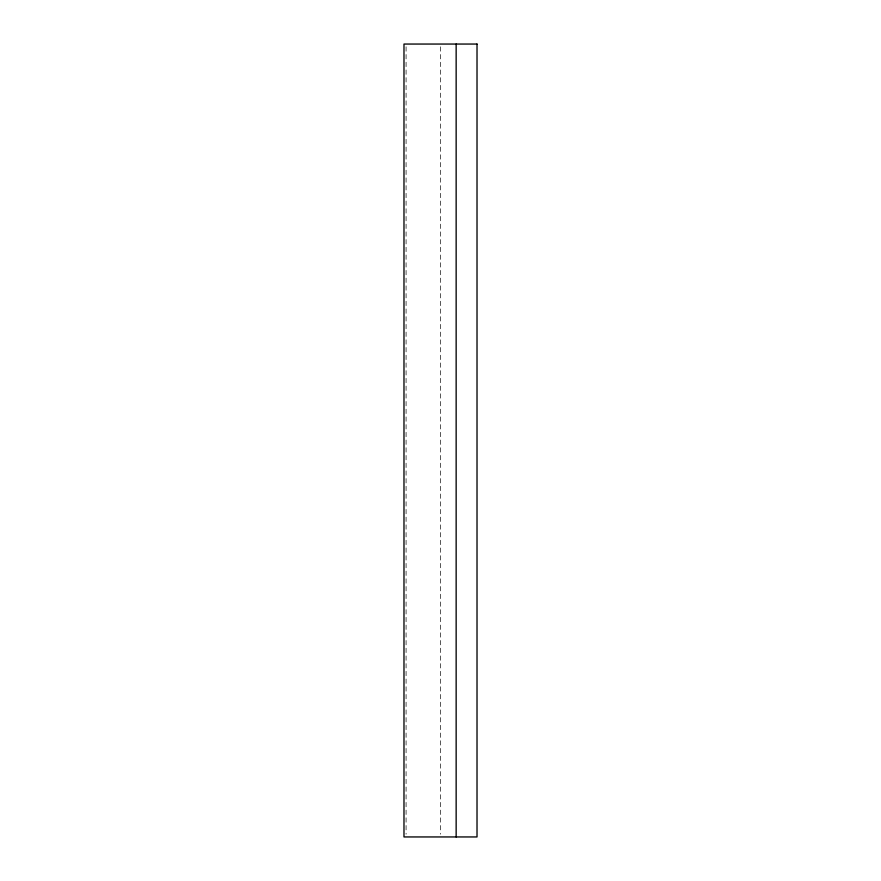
<?xml version="1.0" encoding="UTF-8"?>
<svg xmlns="http://www.w3.org/2000/svg" width="881" height="881" viewBox="0 0 881 881"><rect width="100%" height="100%" fill="white"/><g stroke="black" fill="none" stroke-linecap="round" stroke-linejoin="round"><path stroke-width="0.66" stroke-dasharray="4.41 3.3" d="M440.5 46.803L440.5 834.197M406.075 46.803L406.075 834.197"/><path stroke-width="1.32" d="M456.149 44.05L456.149 836.95M477.017 44.05L403.983 44.05L403.983 836.95L477.017 836.95L477.017 44.05"/></g></svg>
